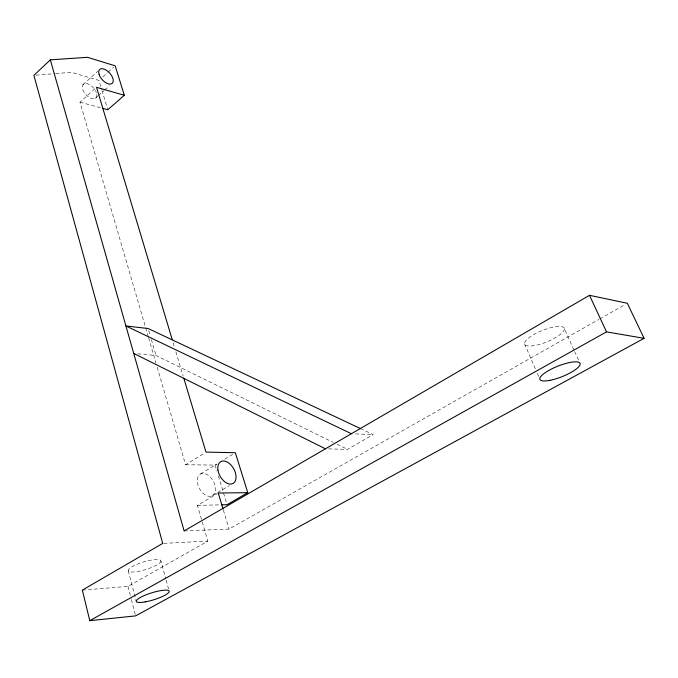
<?xml version="1.0" encoding="UTF-8"?>
<svg xmlns="http://www.w3.org/2000/svg" width="678" height="678" viewBox="0 0 678 678"><rect width="100%" height="100%" fill="white"/><g stroke="black" fill="none" stroke-linecap="round" stroke-linejoin="round"><path stroke-width="0.51" stroke-dasharray="3.39 2.54" d="M82.962 84.716L97.742 71.309M102.81 76.936L107.446 72.766M108.217 72.071L113.624 67.207M148.312 336.788L79.97 102.158L95.734 88.004M95.267 98.369L97.615 96.276M98.395 95.573L103.87 90.691M104.658 89.996L109.353 85.809M157.194 367.256L185.594 464.761L205.087 452.658M185.594 464.761L215.087 465.066L216.85 463.998M224.782 459.159L232.707 454.328M200.595 473.964L216.587 464.218M212.273 495.737A12.357 7.848 61.1 0 0 209.451 476.278A12.357 7.848 61.1 0 0 197.425 482.617A12.357 7.848 61.1 0 0 212.273 495.737L216.765 493.084M217.663 492.55L229.334 485.634M201.476 519.263L197.425 505.364L217.35 493.567M328.601 448.887L347.492 449.37L373.231 434.598L361.738 429.182M82.352 590.114L127.981 586.394L207.841 541.12L201.764 520.255M184.136 530.95L229.071 529.077L598.81 319.44M599.725 318.923L625.48 304.32M35.976 75.182L54.664 73.665M55.706 73.58L71.275 72.317L98.954 80.419L101.7 89.521M163.771 543.349L207.841 541.12M197.425 505.364L220.714 504.856M355.552 433.895L373.231 434.598M137.778 353.806L156.033 355.518L333.271 442.403M79.97 102.158L100.853 107.853M337.068 444.26L347.492 449.37M564.384 328.779A21.349 6.127 -22 0 1 534.942 345.483A21.349 6.127 -22 0 1 534.061 334.44A21.349 6.127 -22 0 1 564.384 328.779L574.207 350.602M574.63 351.543L579.334 361.984M524.569 343.873L535.679 369.561M537.323 373.366L538.976 377.171M102.014 90.53L107.505 108.743M215.087 465.066L216.884 471.015M218.384 475.973L227.062 504.712M173.136 342.67L174.661 347.738M175.873 351.789L183.17 376.112M223.359 510.051L229.071 529.077M148.728 330.508L150.185 335.517M151.355 339.517L156.033 355.518M148.609 337.797L156.008 363.196M160.906 560.842A17.052 3.941 -17 0 1 137.142 571.579A17.052 3.941 -17 0 1 135.685 564.884A17.052 3.941 -17 0 1 160.906 560.842L165.881 579.097M166.161 580.114L169.203 591.267M128.278 570.783L136.261 601.42M127.981 586.394L131.151 598.598M131.413 599.615L135.625 615.887M96.827 94.513A9.263 5.077 47.7 0 1 87.233 95.912A9.263 5.077 47.7 0 1 84.343 83.691A9.263 5.077 47.7 0 1 96.378 92.623"/><path stroke-width="1.02" d="M50.342 59.842L33.9 75.351L162.72 543.4L82.352 590.114L89.776 620.675L135.625 615.887L644.1 338.322L627.32 303.278L589.496 295.311L184.136 530.95L50.342 59.842L87.53 57.325L115.167 65.817L124.32 95.276L107.81 109.751L102.844 108.395M183.78 378.138L205.976 452.107L235.351 452.718L247.758 492.669L227.062 504.712L221.765 504.83M89.776 620.675L606.522 331.873L644.1 338.322M247.758 492.669L218.257 493.025L223.062 509.051M124.32 95.276L96.522 87.301L172.229 339.627M360.781 428.733L148.143 328.508L125.922 325.974L351.39 433.725M133.719 353.424L325.448 448.802M589.496 295.311L606.522 331.873M145.134 601.903A17.238 3.619 -17.2 0 0 169.203 591.267A17.238 3.619 -17.2 0 0 143.829 595.742A17.238 3.619 -17.2 0 0 145.134 601.903M550.129 380.299A21.637 5.653 -21.7 0 0 580.19 363.883A21.637 5.653 -21.7 0 0 549.638 369.993A21.637 5.653 -21.7 0 0 550.129 380.299M217.977 470.176A12.509 7.755 60.7 0 0 232.927 483.507A12.509 7.755 60.7 0 0 229.867 463.921A12.509 7.755 60.7 0 0 217.977 470.176M99.2 74.817A9.356 5 47.9 0 0 111.701 83.716A9.356 5 47.9 0 0 107.005 70.648A9.356 5 47.9 0 0 99.2 74.817"/></g></svg>
